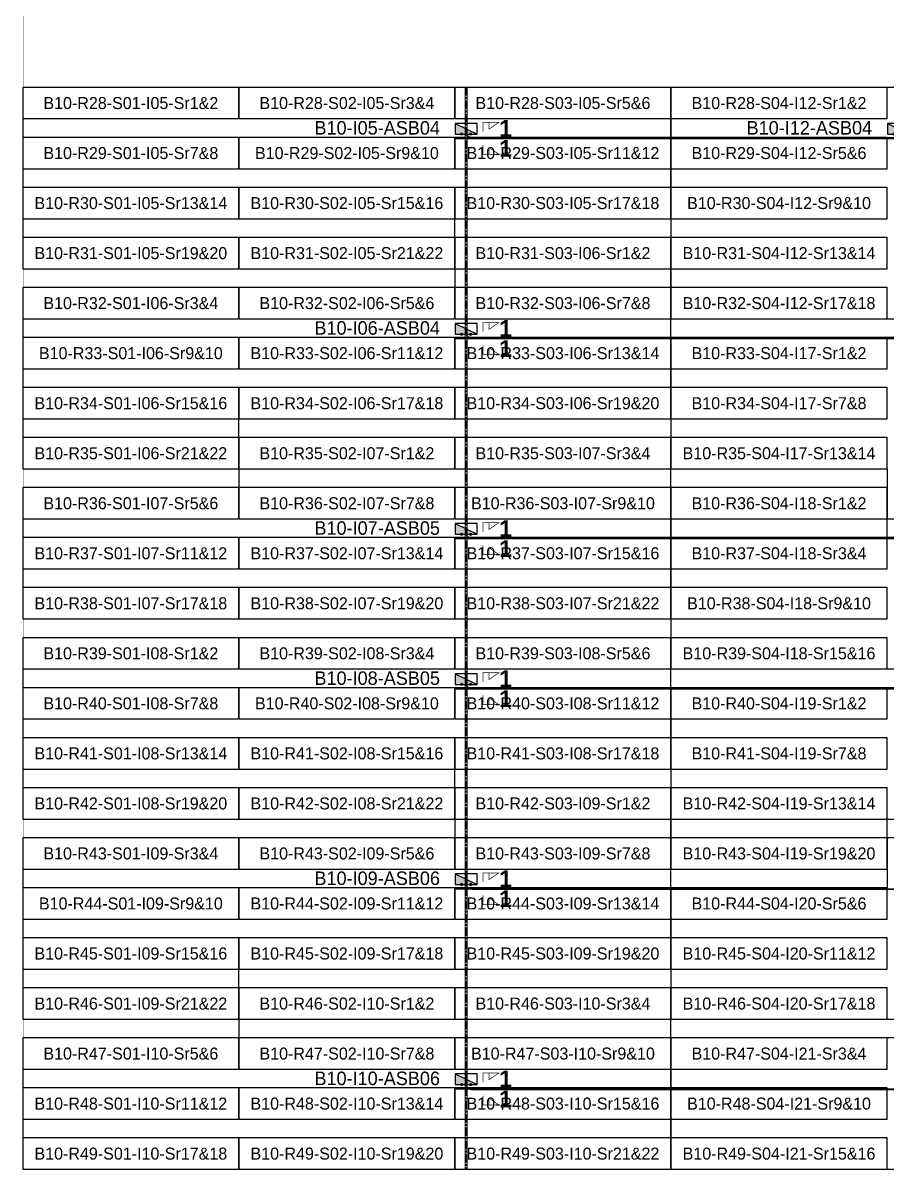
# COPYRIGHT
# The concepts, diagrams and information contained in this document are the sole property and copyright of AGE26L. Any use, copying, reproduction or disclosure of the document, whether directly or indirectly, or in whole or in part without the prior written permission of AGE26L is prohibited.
# Model space of a CAD drawing. Header units: metres. Extents: x 530797 to 531361, y 2674572 to 2674944.
# Drawn here: x 530797.1 to 530926.7, y 2674571.7 to 2674743.7 of the extents above; entities that cross this region are included whole.
import ezdxf
from ezdxf.enums import TextEntityAlignment as Align

# ---------------------------------------------------------------- set-up
doc = ezdxf.new("R2010")
doc.units = ezdxf.units.M
doc.linetypes.add('CENTER', pattern=[2, 1.25, -0.25, 0.25, -0.25])
doc.layers.add('Boundary-12.5 MW Block', color=6, linetype='Continuous', lineweight=9)
doc.layers.add('PILE', color=1, linetype='Continuous', lineweight=15)
for name, color, linetype in [('DC Trench BL-10', 40, 'Continuous'), ('E-Inverter Grouping', 2, 'Continuous'), ('Inverter Block-10', 7, 'Continuous'), ('LT Cable(AG) INV to LT Panel BL-10', 2, 'Continuous'), ('Messenger Wire Block-10 (Master Path)', 30, 'Continuous'), ('Messenger Wire Block-10 (MW Path)', 191, 'Continuous'), ('MMS Table Block-10', 8, 'Continuous'), ('Plan Line - DC BL-10', 40, 'Continuous'), ('Section Marking BL-10', 2, 'Continuous')]:
    doc.layers.add(name, color=color, linetype=linetype)
doc.styles.add('BoldTextStyle', font='arialbd.ttf')
doc.styles.get("Standard").update_dxf_attribs({"font": 'Adani Regular.ttf'})

# ---------------------------------------------------------------- blocks, each defined once
blk = doc.blocks.new('MMS Table (32.292 x 4.788)')
at = {"color": 0}
blk.add_lwpolyline([(0, -0.002), (0, 4.786), (32.292, 4.786), (32.292, -0.002)], close=True, dxfattribs=at)
at = {"color": 7}
blk.add_attdef('ID1', text='', height=1.8, dxfattribs=at).set_placement((16.146, 2.392), align=Align.MIDDLE_CENTER)
blk = doc.blocks.new('Inverter Block')
h = blk.add_hatch(color=0)
h.dxf.hatch_style = 1
h.paths.add_polyline_path([(-1.46, 2.27), (-1.46, 0.85), (1.46, 0.85)])
at = {"color": 0}
blk.add_lwpolyline([(1.46, 2.27), (-1.46, 2.27), (-1.46, 0.85), (1.46, 0.85)], close=True, dxfattribs=at)
blk.add_lwpolyline([(-1.46, 2.27), (1.46, 0.85)], dxfattribs=at)
at = {"layer": 'PILE'}
for centre in [(-0.61, 0.85), (0.61, 0.85)]:
    blk.add_circle(centre, 0.156, dxfattribs=at)
at = {"color": 7}
blk.add_attdef('ID', (-1.46, 3.01), '', height=1.8, dxfattribs=at)

msp = doc.modelspace()

# ---------------------------------------------------------------- linework, layer by layer
at = {"layer": 'Boundary-12.5 MW Block', "const_width": 0.05}
msp.add_lwpolyline([(531268.32, 2674781.79), (531185.74, 2674781.79), (531185.74, 2674579.29), (531088.56, 2674579.29), (531088.56, 2674571.79), (530797.14, 2674571.79), (530797.14, 2674854.08), (531120.96, 2674854.08), (531120.96, 2674846.58), (531185.74, 2674846.58), (531263.42, 2674846.58), (531263.42, 2674944.08), (531328.1, 2674944.08), (531328.1, 2674914.08), (531360.49, 2674914.08), (531360.49, 2674781.79)], close=True, dxfattribs=at)
at = {"layer": 'DC Trench BL-10', "color": 40, "const_width": 0.15}
msp.add_lwpolyline([(530863.71, 2674734.08), (530863.41, 2674734.08), (530863.41, 2674571.79), (530863.71, 2674571.79)], close=True, dxfattribs=at)
msp.add_lwpolyline([(530863.71, 2674734.08), (530863.41, 2674734.08), (530863.41, 2674571.79), (530863.71, 2674571.79)], close=True, dxfattribs=at)
at = {"layer": 'E-Inverter Grouping'}
for points in [[(530894.21, 2674734.08), (530894.21, 2674714.29), (530861.82, 2674714.29), (530861.82, 2674706.79), (530797.14, 2674706.79), (530797.14, 2674734.08)], [(530959, 2674704.08), (530991.39, 2674704.08), (530991.39, 2674699.29), (530894.31, 2674699.29), (530894.31, 2674734.08), (530959, 2674734.08)], [(530894.21, 2674684.29), (530829.43, 2674684.29), (530829.43, 2674676.79), (530797.14, 2674676.79), (530797.14, 2674704.08), (530861.92, 2674704.08), (530861.92, 2674711.58), (530894.21, 2674711.58)], [(530991.39, 2674669.29), (530926.7, 2674669.29), (530926.7, 2674676.79), (530894.31, 2674676.79), (530894.31, 2674696.58), (530991.39, 2674696.58)], [(530894.21, 2674654.29), (530797.14, 2674654.29), (530797.14, 2674674.08), (530829.53, 2674674.08), (530829.53, 2674681.58), (530894.21, 2674681.58)], [(530894.21, 2674651.58), (530894.21, 2674631.79), (530861.82, 2674631.79), (530861.82, 2674624.29), (530797.14, 2674624.29), (530797.14, 2674651.58)], [(530894.21, 2674601.79), (530829.43, 2674601.79), (530829.43, 2674594.29), (530797.14, 2674594.29), (530797.14, 2674621.58), (530861.92, 2674621.58), (530861.92, 2674629.08), (530894.21, 2674629.08)], [(530894.21, 2674571.79), (530797.14, 2674571.79), (530797.14, 2674591.58), (530829.53, 2674591.58), (530829.53, 2674599.08), (530894.21, 2674599.08)]]:
    msp.add_lwpolyline(points, close=True, dxfattribs=at)
at = {"layer": 'E-Inverter Grouping', "color": 3}
for points in [[(530991.39, 2674646.79), (530894.31, 2674646.79), (530894.31, 2674674.08), (530926.6, 2674674.08), (530926.6, 2674666.58), (530991.39, 2674666.58)], [(530991.39, 2674644.08), (530991.39, 2674624.29), (530926.6, 2674624.29), (530926.6, 2674616.79), (530894.31, 2674616.79), (530894.31, 2674644.08)], [(530926.7, 2674614.08), (530926.7, 2674621.58), (530991.39, 2674621.58), (530991.39, 2674601.79), (530959, 2674601.79), (530959, 2674594.29), (530894.31, 2674594.29), (530894.31, 2674614.08)], [(530991.39, 2674571.79), (530894.31, 2674571.79), (530894.31, 2674591.58), (530959.1, 2674591.58), (530959.1, 2674599.08), (530991.39, 2674599.08)]]:
    msp.add_lwpolyline(points, close=True, dxfattribs=at)
at = {"layer": 'LT Cable(AG) INV to LT Panel BL-10'}
for points in [[(530987.18, 2674724.25), (530981.47, 2674724.25, -0.111644), (530981.09, 2674724.34), (530979.35, 2674725.17, 0.042157), (530979.2, 2674725.18), (530973.14, 2674725.18, 0.414214), (530972.24, 2674724.28), (530972.24, 2674705.26, 0.021647), (530972.24, 2674705.18), (530972.29, 2674704.69, -0.021647), (530972.29, 2674704.61), (530972.29, 2674703.98), (530958.27, 2674703.98, -0.414214), (530957.37, 2674704.88), (530957.37, 2674725.58, 0.414214), (530956.47, 2674726.48), (530864.46, 2674726.48, -0.414214), (530863.56, 2674727.38), (530863.56, 2674727.73)], [(530987.18, 2674724.23), (530981.47, 2674724.23, -0.111713), (530981.08, 2674724.31), (530979.35, 2674725.14, 0.042157), (530979.2, 2674725.15), (530973.17, 2674725.15, 0.414214), (530972.27, 2674724.25), (530972.27, 2674705.26, 0.021647), (530972.27, 2674705.19), (530972.31, 2674704.69, -0.021647), (530972.32, 2674704.61), (530972.32, 2674697.35, -0.414214), (530971.42, 2674696.45), (530864.46, 2674696.45, -0.414214), (530863.56, 2674697.35), (530863.56, 2674697.73)], [(530985.24, 2674724.18), (530981.46, 2674724.18, -0.11185), (530981.08, 2674724.26), (530979.34, 2674725.09, 0.042157), (530979.19, 2674725.1), (530973.22, 2674725.1, 0.414214), (530972.32, 2674724.2), (530972.32, 2674705.27, 0.021647), (530972.32, 2674705.19), (530972.36, 2674704.69, -0.021647), (530972.37, 2674704.61), (530972.37, 2674667.3, -0.414214), (530971.47, 2674666.4), (530864.46, 2674666.4, -0.414214), (530863.56, 2674667.3), (530863.56, 2674667.73)], [(530985.24, 2674724.13), (530981.46, 2674724.13, -0.111989), (530981.07, 2674724.21), (530979.34, 2674725.04, 0.042157), (530979.19, 2674725.05), (530973.27, 2674725.05, 0.414214), (530972.37, 2674724.15), (530972.37, 2674705.27, 0.021647), (530972.37, 2674705.19), (530972.41, 2674704.69, -0.021647), (530972.42, 2674704.61), (530972.42, 2674644.75, -0.414214), (530971.52, 2674643.85), (530864.46, 2674643.85, -0.414214), (530863.56, 2674644.75), (530863.56, 2674645.23)], [(530983.16, 2674724.08), (530981.45, 2674724.08, -0.112127), (530981.06, 2674724.16), (530979.33, 2674724.99, 0.042157), (530979.18, 2674725), (530973.32, 2674725, 0.414214), (530972.42, 2674724.1), (530972.42, 2674705.27, 0.021647), (530972.42, 2674705.19), (530972.46, 2674704.69, -0.021647), (530972.47, 2674704.62), (530972.47, 2674614.7, -0.414214), (530971.57, 2674613.8), (530864.46, 2674613.8, -0.414214), (530863.56, 2674614.7), (530863.56, 2674615.23)], [(530983.16, 2674724), (530981.44, 2674724, -0.112336), (530981.05, 2674724.09), (530979.33, 2674724.92, 0.042157), (530979.18, 2674724.93), (530973.39, 2674724.93, 0.414214), (530972.49, 2674724.03), (530972.49, 2674705.27, 0.021647), (530972.49, 2674705.2), (530972.54, 2674704.7, -0.021647), (530972.54, 2674704.62), (530972.54, 2674584.63, -0.414214), (530971.64, 2674583.73), (530864.46, 2674583.73, -0.414214), (530863.56, 2674584.63), (530863.56, 2674585.23)]]:
    msp.add_lwpolyline(points, format="xyb", dxfattribs=at)
at = {"layer": 'Messenger Wire Block-10 (Master Path)'}
for points in [[(530861.92, 2674726.38), (530957.27, 2674726.38)], [(530861.92, 2674696.38), (530972.39, 2674696.38)], [(530861.92, 2674666.38), (530972.39, 2674666.38)], [(530861.92, 2674643.88), (530972.39, 2674643.88)], [(530861.92, 2674613.88), (530972.39, 2674613.88)], [(530861.92, 2674583.88), (530972.39, 2674583.88)]]:
    msp.add_lwpolyline(points, dxfattribs=at)
at = {"layer": 'Messenger Wire Block-10 (MW Path)', "const_width": 0.1}
for points in [[(530861.92, 2674726.38), (530957.27, 2674726.38)], [(530861.92, 2674696.38), (530972.39, 2674696.38)], [(530861.92, 2674666.38), (530972.39, 2674666.38)], [(530861.92, 2674643.88), (530972.39, 2674643.88)], [(530861.92, 2674613.88), (530972.39, 2674613.88)], [(530861.92, 2674583.88), (530972.39, 2674583.88)]]:
    msp.add_lwpolyline(points, dxfattribs=at)
at = {"layer": 'Plan Line - DC BL-10', "color": 6, "linetype": 'CENTER'}
msp.add_lwpolyline([(530863.56, 2674734.08), (530863.56, 2674571.79)], dxfattribs=at)
at = {"layer": 'Section Marking BL-10', "color": 94, "lineweight": 35, "true_color": 0x00a500, "const_width": 0.1}
for points in [[(530866.06, 2674727.38), (530866.06, 2674728.77), (530868.46, 2674728.77), (530866.98, 2674727.76), (530866.98, 2674728.77)], [(530866.06, 2674725.38), (530866.06, 2674723.99), (530868.46, 2674723.99), (530866.98, 2674725), (530866.98, 2674723.99)], [(530866.06, 2674697.38), (530866.06, 2674698.77), (530868.46, 2674698.77), (530866.98, 2674697.76), (530866.98, 2674698.77)], [(530866.06, 2674695.38), (530866.06, 2674693.99), (530868.46, 2674693.99), (530866.98, 2674695), (530866.98, 2674693.99)], [(530866.06, 2674667.38), (530866.06, 2674668.77), (530868.46, 2674668.77), (530866.98, 2674667.76), (530866.98, 2674668.77)], [(530866.06, 2674665.38), (530866.06, 2674663.99), (530868.46, 2674663.99), (530866.98, 2674665), (530866.98, 2674663.99)], [(530866.06, 2674644.88), (530866.06, 2674646.27), (530868.46, 2674646.27), (530866.98, 2674645.26), (530866.98, 2674646.27)], [(530866.06, 2674642.88), (530866.06, 2674641.49), (530868.46, 2674641.49), (530866.98, 2674642.5), (530866.98, 2674641.49)], [(530866.06, 2674614.88), (530866.06, 2674616.27), (530868.46, 2674616.27), (530866.98, 2674615.26), (530866.98, 2674616.27)], [(530866.06, 2674612.88), (530866.06, 2674611.49), (530868.46, 2674611.49), (530866.98, 2674612.5), (530866.98, 2674611.49)], [(530866.06, 2674584.88), (530866.06, 2674586.27), (530868.46, 2674586.27), (530866.98, 2674585.26), (530866.98, 2674586.27)], [(530866.06, 2674582.88), (530866.06, 2674581.49), (530868.46, 2674581.49), (530866.98, 2674582.5), (530866.98, 2674581.49)]]:
    msp.add_lwpolyline(points, dxfattribs=at)

# ---------------------------------------------------------------- block references
at = {"layer": 'Inverter Block-10'}
ref = msp.add_blockref('Inverter Block', (530863.56, 2674726.07), dxfattribs=dict(at, xscale=1.124999999976148, yscale=1.124999999976148, zscale=1.124999999976148))
ref.add_attrib('ID', 'B10-I05-ASB04', (530840.81, 2674726.95), dxfattribs={"layer": '0', "color": 7, "height": 2.025})
ref = msp.add_blockref('Inverter Block', (530928.34, 2674726.07), dxfattribs=dict(at, xscale=1.124999999976148, yscale=1.124999999976148, zscale=1.124999999976148))
ref.add_attrib('ID', 'B10-I12-ASB04', (530905.6, 2674726.95), dxfattribs={"layer": '0', "color": 7, "height": 2.025})
ref = msp.add_blockref('Inverter Block', (530863.56, 2674696.07), dxfattribs=dict(at, xscale=1.124999999976148, yscale=1.124999999976148, zscale=1.124999999976148))
ref.add_attrib('ID', 'B10-I06-ASB04', (530840.81, 2674696.95), dxfattribs={"layer": '0', "color": 7, "height": 2.025})
ref = msp.add_blockref('Inverter Block', (530863.56, 2674666.07), dxfattribs=dict(at, xscale=1.124999999976148, yscale=1.124999999976148, zscale=1.124999999976148))
ref.add_attrib('ID', 'B10-I07-ASB05', (530840.81, 2674666.95), dxfattribs={"layer": '0', "color": 7, "height": 2.025})
ref = msp.add_blockref('Inverter Block', (530863.56, 2674643.57), dxfattribs=dict(at, xscale=1.124999999976148, yscale=1.124999999976148, zscale=1.124999999976148))
ref.add_attrib('ID', 'B10-I08-ASB05', (530840.81, 2674644.45), dxfattribs={"layer": '0', "color": 7, "height": 2.025})
ref = msp.add_blockref('Inverter Block', (530863.56, 2674613.57), dxfattribs=dict(at, xscale=1.124999999976148, yscale=1.124999999976148, zscale=1.124999999976148))
ref.add_attrib('ID', 'B10-I09-ASB06', (530840.81, 2674614.45), dxfattribs={"layer": '0', "color": 7, "height": 2.025})
ref = msp.add_blockref('Inverter Block', (530863.56, 2674583.57), dxfattribs=dict(at, xscale=1.124999999976148, yscale=1.124999999976148, zscale=1.124999999976148))
ref.add_attrib('ID', 'B10-I10-ASB06', (530840.81, 2674584.45), dxfattribs={"layer": '0', "color": 7, "height": 2.025})
at = {"layer": 'MMS Table Block-10'}
for p, values in [((530797.14, 2674729.29), {'ID1': 'B10-R28-S01-I05-Sr1&2'}), ((530829.53, 2674729.29), {'ID1': 'B10-R28-S02-I05-Sr3&4'}), ((530861.92, 2674729.29), {'ID1': 'B10-R28-S03-I05-Sr5&6'}), ((530894.31, 2674729.29), {'ID1': 'B10-R28-S04-I12-Sr1&2'}), ((530797.14, 2674721.79), {'ID1': 'B10-R29-S01-I05-Sr7&8'}), ((530829.53, 2674721.79), {'ID1': 'B10-R29-S02-I05-Sr9&10'}), ((530861.92, 2674721.79), {'ID1': 'B10-R29-S03-I05-Sr11&12'}), ((530894.31, 2674721.79), {'ID1': 'B10-R29-S04-I12-Sr5&6'}), ((530797.14, 2674714.29), {'ID1': 'B10-R30-S01-I05-Sr13&14'}), ((530829.53, 2674714.29), {'ID1': 'B10-R30-S02-I05-Sr15&16'}), ((530861.92, 2674714.29), {'ID1': 'B10-R30-S03-I05-Sr17&18'}), ((530894.31, 2674714.29), {'ID1': 'B10-R30-S04-I12-Sr9&10'}), ((530797.14, 2674706.79), {'ID1': 'B10-R31-S01-I05-Sr19&20'}), ((530829.53, 2674706.79), {'ID1': 'B10-R31-S02-I05-Sr21&22'}), ((530861.92, 2674706.79), {'ID1': 'B10-R31-S03-I06-Sr1&2'}), ((530894.31, 2674706.79), {'ID1': 'B10-R31-S04-I12-Sr13&14'}), ((530797.14, 2674699.29), {'ID1': 'B10-R32-S01-I06-Sr3&4'}), ((530829.53, 2674699.29), {'ID1': 'B10-R32-S02-I06-Sr5&6'}), ((530861.92, 2674699.29), {'ID1': 'B10-R32-S03-I06-Sr7&8'}), ((530894.31, 2674699.29), {'ID1': 'B10-R32-S04-I12-Sr17&18'}), ((530797.14, 2674691.79), {'ID1': 'B10-R33-S01-I06-Sr9&10'}), ((530829.53, 2674691.79), {'ID1': 'B10-R33-S02-I06-Sr11&12'}), ((530861.92, 2674691.79), {'ID1': 'B10-R33-S03-I06-Sr13&14'}), ((530894.31, 2674691.79), {'ID1': 'B10-R33-S04-I17-Sr1&2'}), ((530797.14, 2674684.29), {'ID1': 'B10-R34-S01-I06-Sr15&16'}), ((530829.53, 2674684.29), {'ID1': 'B10-R34-S02-I06-Sr17&18'}), ((530861.92, 2674684.29), {'ID1': 'B10-R34-S03-I06-Sr19&20'}), ((530894.31, 2674684.29), {'ID1': 'B10-R34-S04-I17-Sr7&8'}), ((530797.14, 2674676.79), {'ID1': 'B10-R35-S01-I06-Sr21&22'}), ((530829.53, 2674676.79), {'ID1': 'B10-R35-S02-I07-Sr1&2'}), ((530861.92, 2674676.79), {'ID1': 'B10-R35-S03-I07-Sr3&4'}), ((530894.31, 2674676.79), {'ID1': 'B10-R35-S04-I17-Sr13&14'}), ((530797.14, 2674669.29), {'ID1': 'B10-R36-S01-I07-Sr5&6'}), ((530829.53, 2674669.29), {'ID1': 'B10-R36-S02-I07-Sr7&8'}), ((530861.92, 2674669.29), {'ID1': 'B10-R36-S03-I07-Sr9&10'}), ((530894.31, 2674669.29), {'ID1': 'B10-R36-S04-I18-Sr1&2'}), ((530797.14, 2674661.79), {'ID1': 'B10-R37-S01-I07-Sr11&12'}), ((530829.53, 2674661.79), {'ID1': 'B10-R37-S02-I07-Sr13&14'}), ((530861.92, 2674661.79), {'ID1': 'B10-R37-S03-I07-Sr15&16'}), ((530894.31, 2674661.79), {'ID1': 'B10-R37-S04-I18-Sr3&4'}), ((530797.14, 2674654.29), {'ID1': 'B10-R38-S01-I07-Sr17&18'}), ((530829.53, 2674654.29), {'ID1': 'B10-R38-S02-I07-Sr19&20'}), ((530861.92, 2674654.29), {'ID1': 'B10-R38-S03-I07-Sr21&22'}), ((530894.31, 2674654.29), {'ID1': 'B10-R38-S04-I18-Sr9&10'}), ((530797.14, 2674646.79), {'ID1': 'B10-R39-S01-I08-Sr1&2'}), ((530829.53, 2674646.79), {'ID1': 'B10-R39-S02-I08-Sr3&4'}), ((530861.92, 2674646.79), {'ID1': 'B10-R39-S03-I08-Sr5&6'}), ((530894.31, 2674646.79), {'ID1': 'B10-R39-S04-I18-Sr15&16'}), ((530797.14, 2674639.29), {'ID1': 'B10-R40-S01-I08-Sr7&8'}), ((530829.53, 2674639.29), {'ID1': 'B10-R40-S02-I08-Sr9&10'}), ((530861.92, 2674639.29), {'ID1': 'B10-R40-S03-I08-Sr11&12'}), ((530894.31, 2674639.29), {'ID1': 'B10-R40-S04-I19-Sr1&2'}), ((530797.14, 2674631.79), {'ID1': 'B10-R41-S01-I08-Sr13&14'}), ((530829.53, 2674631.79), {'ID1': 'B10-R41-S02-I08-Sr15&16'}), ((530861.92, 2674631.79), {'ID1': 'B10-R41-S03-I08-Sr17&18'}), ((530894.31, 2674631.79), {'ID1': 'B10-R41-S04-I19-Sr7&8'}), ((530797.14, 2674624.29), {'ID1': 'B10-R42-S01-I08-Sr19&20'}), ((530829.53, 2674624.29), {'ID1': 'B10-R42-S02-I08-Sr21&22'}), ((530861.92, 2674624.29), {'ID1': 'B10-R42-S03-I09-Sr1&2'}), ((530894.31, 2674624.29), {'ID1': 'B10-R42-S04-I19-Sr13&14'}), ((530797.14, 2674616.79), {'ID1': 'B10-R43-S01-I09-Sr3&4'}), ((530829.53, 2674616.79), {'ID1': 'B10-R43-S02-I09-Sr5&6'}), ((530861.92, 2674616.79), {'ID1': 'B10-R43-S03-I09-Sr7&8'}), ((530894.31, 2674616.79), {'ID1': 'B10-R43-S04-I19-Sr19&20'}), ((530797.14, 2674609.29), {'ID1': 'B10-R44-S01-I09-Sr9&10'}), ((530829.53, 2674609.29), {'ID1': 'B10-R44-S02-I09-Sr11&12'}), ((530861.92, 2674609.29), {'ID1': 'B10-R44-S03-I09-Sr13&14'}), ((530894.31, 2674609.29), {'ID1': 'B10-R44-S04-I20-Sr5&6'}), ((530797.14, 2674601.79), {'ID1': 'B10-R45-S01-I09-Sr15&16'}), ((530829.53, 2674601.79), {'ID1': 'B10-R45-S02-I09-Sr17&18'}), ((530861.92, 2674601.79), {'ID1': 'B10-R45-S03-I09-Sr19&20'}), ((530894.31, 2674601.79), {'ID1': 'B10-R45-S04-I20-Sr11&12'}), ((530797.14, 2674594.29), {'ID1': 'B10-R46-S01-I09-Sr21&22'}), ((530829.53, 2674594.29), {'ID1': 'B10-R46-S02-I10-Sr1&2'}), ((530861.92, 2674594.29), {'ID1': 'B10-R46-S03-I10-Sr3&4'}), ((530894.31, 2674594.29), {'ID1': 'B10-R46-S04-I20-Sr17&18'}), ((530797.14, 2674586.79), {'ID1': 'B10-R47-S01-I10-Sr5&6'}), ((530829.53, 2674586.79), {'ID1': 'B10-R47-S02-I10-Sr7&8'}), ((530861.92, 2674586.79), {'ID1': 'B10-R47-S03-I10-Sr9&10'}), ((530894.31, 2674586.79), {'ID1': 'B10-R47-S04-I21-Sr3&4'}), ((530797.14, 2674579.29), {'ID1': 'B10-R48-S01-I10-Sr11&12'}), ((530829.53, 2674579.29), {'ID1': 'B10-R48-S02-I10-Sr13&14'}), ((530861.92, 2674579.29), {'ID1': 'B10-R48-S03-I10-Sr15&16'}), ((530894.31, 2674579.29), {'ID1': 'B10-R48-S04-I21-Sr9&10'}), ((530797.14, 2674571.79), {'ID1': 'B10-R49-S01-I10-Sr17&18'}), ((530829.53, 2674571.79), {'ID1': 'B10-R49-S02-I10-Sr19&20'}), ((530861.92, 2674571.79), {'ID1': 'B10-R49-S03-I10-Sr21&22'}), ((530894.31, 2674571.79), {'ID1': 'B10-R49-S04-I21-Sr15&16'})]:
    msp.add_blockref('MMS Table (32.292 x 4.788)', p, dxfattribs=at).add_auto_attribs(values)

# ---------------------------------------------------------------- texts
at = {"layer": 'Section Marking BL-10', "color": 94, "true_color": 0x00a500, "style": 'BoldTextStyle'}
for p in [(530869.46, 2674727.88), (530869.46, 2674724.88), (530869.46, 2674697.88), (530869.46, 2674694.88), (530869.46, 2674667.88), (530869.46, 2674664.88), (530869.46, 2674645.38), (530869.46, 2674642.38), (530869.46, 2674615.38), (530869.46, 2674612.38), (530869.46, 2674585.38), (530869.46, 2674582.38)]:
    msp.add_text('1', height=2.5, dxfattribs=at).set_placement(p, align=Align.MIDDLE_CENTER)

doc.saveas('drawing.dxf')
